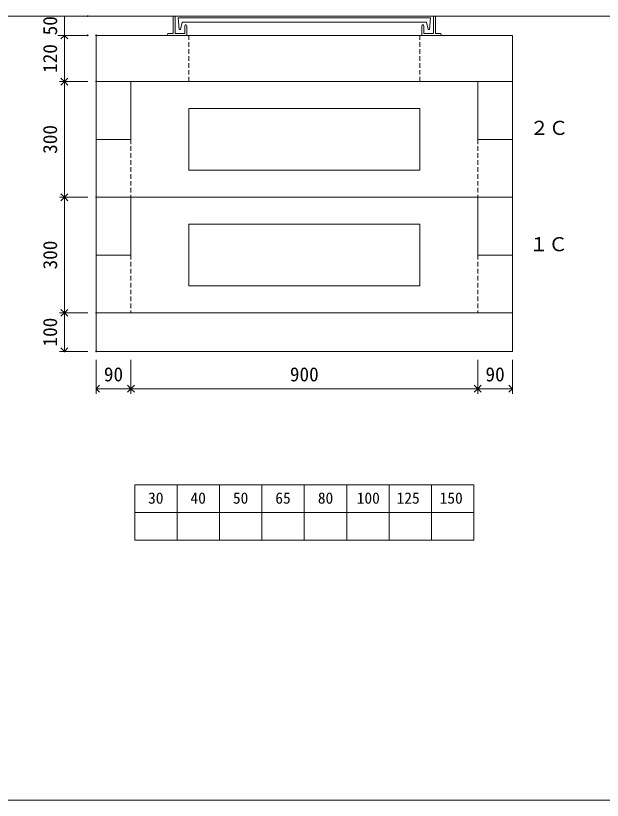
# Model space of a CAD drawing. Units: millimetres, scale not verified. Extents: x -4890 to 18490, y -2376 to 2376.
# Drawn here: x 1846 to 3368, y -1899 to 137 of the extents above; entities that cross this region are included whole.
import ezdxf
from ezdxf.enums import TextEntityAlignment as Align

# ---------------------------------------------------------------- set-up
doc = ezdxf.new("R2010")
doc.units = ezdxf.units.MM
doc.header["$LTSCALE"] = 10
doc.header["$PDMODE"] = 32
doc.header["$PDSIZE"] = 2
for name, pattern in [('DASHED1', [1.8, 1.2, -0.6]), ('USER2', [50.8, 31.75, -6.35, 6.35, -6.35]), ('USER5', [3.185, 0.01, -3.175])]:
    doc.linetypes.add(name, pattern=pattern)
for name, color, linetype, lineweight in [('0-1_Defpoints', 7, 'USER2', 5), ('0-2_waku', 7, 'Continuous', 18), ('0-3_gaikei', 7, 'Continuous', 18), ('0-4_kakure', 7, 'USER5', 18), ('0-5_sunpou', 7, 'Continuous', 5), ('0-8_uchigawa', 6, 'Continuous', 18), ('0-A_futa', 3, 'Continuous', 18), ('0-B_GL', 4, 'Continuous', 18), ('0-D_文字１', 7, 'Continuous', 18)]:
    doc.layers.add(name, color=color, linetype=linetype, lineweight=lineweight)
doc.styles.add('ＭＳ ゴシック', font='')
doc.styles.get('ＭＳ ゴシック').set_extended_font_data('MS Gothic')

# ---------------------------------------------------------------- blocks, each defined once
blk = doc.blocks.new('_Open90')
at = {"layer": '0-5_sunpou'}
blk.add_line((0, 0), (-1, 0), dxfattribs=at)
blk.add_lwpolyline([(-0.5, 0.5), (0, 0), (-0.5, -0.5)], dxfattribs=at)
blk = doc.blocks.new('D73')
at = {"layer": '0-1_Defpoints'}
for p in [(3502.32, 2094.36), (3419.96, 1794.36), (3502.32, 1794.36)]:
    blk.add_point(p, dxfattribs=at)
at = {"layer": '0-5_sunpou'}
for p, q in [((3480.32, 2094.36), (3406.96, 2094.36)), ((3419.96, 2076.36), (3419.96, 1812.36)), ((3480.32, 1794.36), (3406.96, 1794.36))]:
    blk.add_line(p, q, dxfattribs=at)
at = {"layer": '0-5_sunpou', "xscale": 18, "yscale": 18}
for p, rotation in [((3419.96, 2094.36), 90), ((3419.96, 1794.36), 270)]:
    blk.add_blockref('_Open90', p, dxfattribs=dict(at, rotation=rotation))
at = {"layer": '0-5_sunpou', "style": 'ＭＳ ゴシック'}
blk.add_text('300', height=36.66, rotation=90, dxfattribs=at).set_placement((3411.96, 1906.86), align=Align.BOTTOM_LEFT)
blk = doc.blocks.new('D74')
at = {"layer": '0-1_Defpoints'}
for p in [(3502.32, 1794.36), (3419.96, 1494.36), (3502.32, 1494.36)]:
    blk.add_point(p, dxfattribs=at)
at = {"layer": '0-5_sunpou'}
for p, q in [((3480.32, 1794.36), (3406.96, 1794.36)), ((3419.96, 1776.36), (3419.96, 1512.36)), ((3480.32, 1494.36), (3406.96, 1494.36))]:
    blk.add_line(p, q, dxfattribs=at)
at = {"layer": '0-5_sunpou', "xscale": 18, "yscale": 18}
for p, rotation in [((3419.96, 1794.36), 90), ((3419.96, 1494.36), 270)]:
    blk.add_blockref('_Open90', p, dxfattribs=dict(at, rotation=rotation))
at = {"layer": '0-5_sunpou', "style": 'ＭＳ ゴシック'}
blk.add_text('300', height=36.66, rotation=90, dxfattribs=at).set_placement((3411.96, 1606.86), align=Align.BOTTOM_LEFT)
blk = doc.blocks.new('D75')
at = {"layer": '0-1_Defpoints'}
for p in [(3502.32, 2214.36), (3419.96, 2094.36), (3502.32, 2094.36)]:
    blk.add_point(p, dxfattribs=at)
at = {"layer": '0-5_sunpou'}
for p, q in [((3480.32, 2214.36), (3406.96, 2214.36)), ((3419.96, 2196.36), (3419.96, 2112.36)), ((3480.32, 2094.36), (3406.96, 2094.36))]:
    blk.add_line(p, q, dxfattribs=at)
at = {"layer": '0-5_sunpou', "xscale": 18, "yscale": 18}
for p, rotation in [((3419.96, 2214.36), 90), ((3419.96, 2094.36), 270)]:
    blk.add_blockref('_Open90', p, dxfattribs=dict(at, rotation=rotation))
at = {"layer": '0-5_sunpou', "style": 'ＭＳ ゴシック'}
blk.add_text('120', height=36.66, rotation=90, dxfattribs=at).set_placement((3411.96, 2116.86), align=Align.BOTTOM_LEFT)
blk = doc.blocks.new('D83')
at = {"layer": '0-1_Defpoints'}
for p in [(3480.32, 2264.36), (3419.96, 2214.36), (3480.32, 2214.36)]:
    blk.add_point(p, dxfattribs=at)
at = {"layer": '0-5_sunpou'}
for p, q in [((3458.32, 2264.36), (3406.96, 2264.36)), ((3419.96, 2264.36), (3419.96, 2214.36)), ((3458.32, 2214.36), (3406.96, 2214.36))]:
    blk.add_line(p, q, dxfattribs=at)
at = {"layer": '0-5_sunpou', "style": 'ＭＳ ゴシック'}
blk.add_text('50', height=36.66, rotation=90, dxfattribs=at).set_placement((3411.96, 2214.36), align=Align.BOTTOM_LEFT)
blk = doc.blocks.new('D87')
at = {"layer": '0-1_Defpoints'}
for p in [(3502.32, 1494.36), (3419.96, 1394.36), (3502.32, 1394.36)]:
    blk.add_point(p, dxfattribs=at)
at = {"layer": '0-5_sunpou'}
for p, q in [((3480.32, 1494.36), (3406.96, 1494.36)), ((3419.96, 1476.36), (3419.96, 1412.36)), ((3480.32, 1394.36), (3406.96, 1394.36))]:
    blk.add_line(p, q, dxfattribs=at)
at = {"layer": '0-5_sunpou', "xscale": 18, "yscale": 18}
for p, rotation in [((3419.96, 1494.36), 90), ((3419.96, 1394.36), 270)]:
    blk.add_blockref('_Open90', p, dxfattribs=dict(at, rotation=rotation))
at = {"layer": '0-5_sunpou', "style": 'ＭＳ ゴシック'}
blk.add_text('100', height=36.66, rotation=90, dxfattribs=at).set_placement((3411.96, 1406.86), align=Align.BOTTOM_LEFT)

msp = doc.modelspace()

# ---------------------------------------------------------------- linework, layer by layer
at = {"layer": '0-2_waku'}
for p, q in [((2155, -1079.89), (2155, -1223.89)), ((2155, -1079.89), (2155, -1223.89)), ((2155, -1079.89), (2155, -1223.89)), ((2155, -1079.89), (2155, -1223.89)), ((2155, -1079.89), (3035, -1079.89)), ((2265, -1079.89), (2265, -1223.89)), ((2375, -1079.89), (2375, -1223.89)), ((2375, -1079.89), (2375, -1223.89)), ((2485, -1079.89), (2485, -1223.89)), ((2595, -1079.89), (2595, -1223.89)), ((2705, -1079.89), (2705, -1223.89)), ((2815, -1079.89), (2815, -1223.89)), ((2925, -1079.89), (2925, -1223.89)), ((3035, -1079.89), (3035, -1223.89)), ((2155, -1151.89), (3035, -1151.89)), ((2155, -1223.89), (3035, -1223.89)), ((-1230, -1898.89), (4890, -1898.89)), ((-1230, -1898.89), (4890, -1898.89))]:
    msp.add_line(p, q, dxfattribs=at)
at = {"layer": '0-3_gaikei'}
for p, q in [((2055, 86.11), (3135, 86.11)), ((2055, -33.89), (2055, 86.11)), ((3135, -33.89), (3135, 86.11)), ((3135, -33.89), (2055, -33.89)), ((3135, -33.89), (2055, -33.89)), ((3135, -33.89), (2055, -33.89)), ((3135, -33.89), (2055, -33.89)), ((3135, -33.89), (2055, -33.89)), ((2055, -183.89), (2055, -33.89)), ((2145, -33.89), (2055, -33.89)), ((2145, -33.89), (3045, -33.89)), ((2145, -33.89), (3045, -33.89)), ((2145, -33.89), (3045, -33.89)), ((2145, -33.89), (2145, -183.89)), ((2145, -33.89), (2145, -183.89)), ((2145, -33.89), (2145, -183.89)), ((2145, -33.89), (2145, -183.89)), ((2145, -33.89), (2145, -183.89)), ((2985, -33.89), (2205, -33.89)), ((3045, -33.89), (3045, -183.89)), ((3045, -33.89), (3045, -183.89)), ((3045, -33.89), (3045, -183.89)), ((3045, -33.89), (3045, -183.89)), ((3045, -33.89), (3045, -183.89)), ((3045, -33.89), (3135, -33.89)), ((3135, -183.89), (3135, -33.89)), ((2145, -183.89), (2055, -183.89)), ((2145, -183.89), (2055, -183.89)), ((2145, -183.89), (2055, -183.89)), ((2145, -183.89), (2055, -183.89)), ((2055, -183.89), (2055, -333.89)), ((2055, -183.89), (2055, -333.89)), ((2055, -183.89), (2055, -333.89)), ((2055, -183.89), (2055, -333.89)), ((3135, -183.89), (3045, -183.89)), ((3135, -183.89), (3045, -183.89)), ((3135, -183.89), (3045, -183.89)), ((3135, -183.89), (3045, -183.89)), ((3135, -183.89), (3045, -183.89)), ((3135, -183.89), (3135, -333.89)), ((3135, -183.89), (3135, -333.89)), ((3135, -183.89), (3135, -333.89)), ((3135, -183.89), (3135, -333.89)), ((3135, -183.89), (3135, -333.89)), ((3135, -333.89), (2055, -333.89)), ((3135, -333.89), (2055, -333.89)), ((3135, -333.89), (2055, -333.89)), ((3135, -333.89), (2055, -333.89)), ((3135, -333.89), (2055, -333.89)), ((2055, -483.89), (2055, -333.89)), ((2145, -333.89), (3045, -333.89)), ((2145, -333.89), (2145, -483.89)), ((2145, -333.89), (2145, -483.89)), ((2145, -333.89), (2145, -483.89)), ((2145, -333.89), (2145, -483.89)), ((2145, -333.89), (2145, -483.89)), ((2985, -333.89), (2205, -333.89)), ((3045, -333.89), (3045, -483.89)), ((3045, -333.89), (3045, -483.89)), ((3045, -333.89), (3045, -483.89)), ((3045, -333.89), (3045, -483.89)), ((3045, -333.89), (3045, -483.89)), ((3135, -483.89), (3135, -333.89)), ((2145, -483.89), (2055, -483.89)), ((2145, -483.89), (2055, -483.89)), ((2145, -483.89), (2055, -483.89)), ((2145, -483.89), (2055, -483.89)), ((2055, -483.89), (2055, -633.89)), ((2055, -483.89), (2055, -633.89)), ((2055, -483.89), (2055, -633.89)), ((2055, -483.89), (2055, -633.89)), ((3135, -483.89), (3045, -483.89)), ((3135, -483.89), (3045, -483.89)), ((3135, -483.89), (3045, -483.89)), ((3135, -483.89), (3045, -483.89)), ((3135, -483.89), (3045, -483.89)), ((3135, -483.89), (3135, -633.89)), ((3135, -483.89), (3135, -633.89)), ((3135, -483.89), (3135, -633.89)), ((3135, -483.89), (3135, -633.89)), ((3135, -483.89), (3135, -633.89)), ((3135, -633.89), (2055, -633.89)), ((3135, -633.89), (2055, -633.89)), ((3135, -633.89), (2055, -633.89)), ((3135, -633.89), (2055, -633.89)), ((3135, -633.89), (2055, -633.89)), ((2055, -733.89), (2055, -633.89)), ((3135, -633.89), (2055, -633.89)), ((3135, -633.89), (2055, -633.89)), ((3135, -633.89), (2055, -633.89)), ((3135, -633.89), (2055, -633.89)), ((2985, -633.89), (2205, -633.89)), ((2985, -633.89), (2205, -633.89)), ((3135, -733.89), (2055, -733.89)), ((3135, -733.89), (2055, -733.89))]:
    msp.add_line(p, q, dxfattribs=at)
for points in [[(2145, -183.89), (2055, -183.89), (2055, -333.89)], [(2145, -483.89), (2055, -483.89), (2055, -633.89)], [(3135, -733.89), (3135, -633.89), (2055, -633.89)]]:
    msp.add_lwpolyline(points, dxfattribs=at)
at = {"layer": '0-4_kakure', "linetype": 'DASHED1', "lineweight": 5}
for p, q in [((2295, -33.89), (2295, 86.11)), ((2895, -33.89), (2895, 86.11)), ((2145, -183.89), (2145, -333.89)), ((3045, -183.89), (3045, -333.89)), ((2145, -483.89), (2145, -633.89)), ((3045, -483.89), (3045, -633.89))]:
    msp.add_line(p, q, dxfattribs=at)
at = {"layer": '0-5_sunpou'}
for p, q in [((2033, 136.11), (1955.14, 136.11)), ((2033, 86.11), (1955.14, 86.11)), ((2055, -755.89), (2055, -843.81)), ((2145, -755.89), (2145, -843.81)), ((2145, -755.89), (2145, -843.81)), ((3045, -755.89), (3045, -843.81)), ((3045, -755.89), (3045, -843.81)), ((3135, -755.89), (3135, -843.81)), ((2073, -830.81), (2127, -830.81)), ((2163, -830.81), (3027, -830.81)), ((3063, -830.81), (3117, -830.81))]:
    msp.add_line(p, q, dxfattribs=at)
at = {"layer": '0-8_uchigawa'}
for p, q in [((2895, -103.89), (2295, -103.89)), ((2295, -103.89), (2295, -263.89)), ((2895, -103.89), (2895, -263.89)), ((2895, -263.89), (2295, -263.89)), ((2895, -403.89), (2295, -403.89)), ((2295, -403.89), (2295, -563.89)), ((2895, -403.89), (2895, -563.89)), ((2895, -563.89), (2295, -563.89))]:
    msp.add_line(p, q, dxfattribs=at)
at = {"layer": '0-A_futa'}
for p, q in [((2255, 134.11), (2255, 91.11)), ((2260, 136.11), (2260, 91.11)), ((2267.81, 131.61), (2922.14, 131.61)), ((2267.81, 131.61), (2270.3, 101.61)), ((2922.14, 131.61), (2919.89, 101.61)), ((2930, 136.11), (2930, 91.11)), ((2935, 134.11), (2935, 91.11)), ((2278.33, 120.61), (2274.01, 101.61)), ((2278.33, 120.61), (2911.67, 120.61)), ((2285, 111.11), (2285, 91.11)), ((2287, 113.11), (2288, 113.11)), ((2290, 111.11), (2290, 86.11)), ((2900, 111.11), (2900, 86.11)), ((2903, 113.11), (2902, 113.11)), ((2905, 111.11), (2905, 91.11)), ((2911.67, 120.61), (2915.99, 101.61)), ((2240, 89.11), (2240, 88.11)), ((2242, 91.11), (2255, 91.11)), ((2290, 86.11), (2242, 86.11)), ((2260, 91.11), (2285, 91.11)), ((2270.3, 101.61), (2274.01, 101.61)), ((2900, 86.11), (2948, 86.11)), ((2930, 91.11), (2905, 91.11)), ((2919.89, 101.61), (2915.99, 101.61)), ((2948, 91.11), (2935, 91.11)), ((2950, 89.11), (2950, 88.11))]:
    msp.add_line(p, q, dxfattribs=at)
for centre, start, end in [((2287, 111.11), 90, 180), ((2288, 111.11), 0, 90), ((2902, 111.11), 90, 180), ((2903, 111.11), 0, 90), ((2242, 89.11), 90, 180), ((2242, 88.11), 180, 270), ((2948, 89.11), 0, 90), ((2948, 88.11), 270, 0)]:
    msp.add_arc(centre, 2, start, end, dxfattribs=at)
at = {"layer": '0-B_GL'}
msp.add_line((-1230, 136.11), (4890, 136.11), dxfattribs=at)
msp.add_line((-1230, 136.11), (4890, 136.11), dxfattribs=at)

# ---------------------------------------------------------------- block references
at = {"layer": '0-5_sunpou'}
for name in ['D83', 'D75', 'D73', 'D74', 'D87']:
    msp.add_blockref(name, (-1447.32, -2128.25), dxfattribs=at)
at = {"layer": '0-5_sunpou', "xscale": 18, "yscale": 18, "rotation": 180}
for p in [(2055, -830.81), (2145, -830.81), (3045, -830.81)]:
    msp.add_blockref('_Open90', p, dxfattribs=at)
at = {"layer": '0-5_sunpou', "xscale": 18, "yscale": 18}
for p in [(2145, -830.81), (3045, -830.81), (3135, -830.81)]:
    msp.add_blockref('_Open90', p, dxfattribs=at)

# ---------------------------------------------------------------- texts
at = {"layer": '0-5_sunpou', "style": 'ＭＳ ゴシック'}
for s, p in [('90', (2075, -822.81)), ('900', (2557.5, -822.81)), ('90', (3065, -822.81))]:
    msp.add_text(s, height=36.66, dxfattribs=at).set_placement(p, align=Align.BOTTOM_LEFT)
at = {"layer": '0-D_文字１', "style": 'ＭＳ ゴシック'}
for s, height, p in [('２Ｃ', 36.66, (3179.63, -183.33)), ('１Ｃ', 36.66, (3178.31, -485.2)), ('30', 29.33, (2189.74, -1137.98)), ('40', 29.33, (2299.74, -1137.98)), ('50', 29.33, (2409.74, -1137.98)), ('65', 29.33, (2519.74, -1137.98)), ('80', 29.33, (2630.15, -1137.98)), ('100', 29.33, (2731.02, -1137.98)), ('125', 29.33, (2834.41, -1137.98)), ('150', 29.33, (2946.17, -1137.98))]:
    msp.add_text(s, height=height, dxfattribs=at).set_placement(p, align=Align.BOTTOM_LEFT)

doc.saveas('drawing.dxf')
